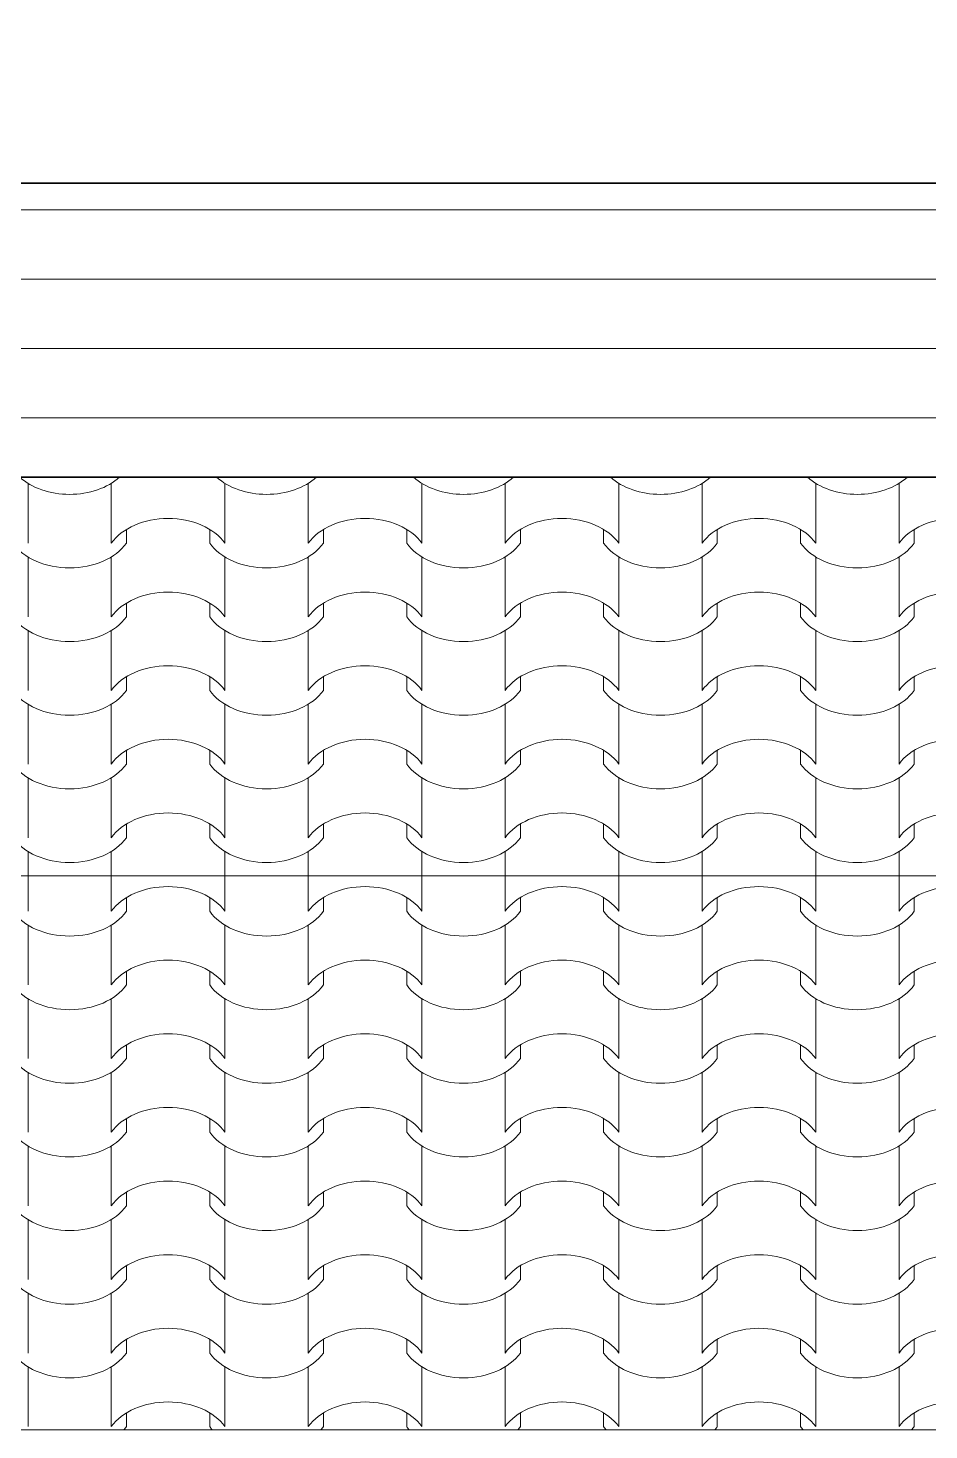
# Model space of a CAD drawing. Header units: millimetres. Extents: x -6000 to 12300, y -11438 to 14364.
# Drawn here: x 4272 to 5573, y -4561 to -2537 of the extents above; entities that cross this region are included whole.
import ezdxf

# ---------------------------------------------------------------- set-up
doc = ezdxf.new("R2010")
doc.units = ezdxf.units.MM
doc.header["$MEASUREMENT"] = 0
doc.layers.add('Shell - Roof', color=7, linetype='Continuous')
doc.layers.add('Structural - Bearing', color=7, linetype='Continuous')
for name, color, linetype, lineweight, true_color in [('Shell - Roof_Pen_No__172', 7, 'Continuous', 13, 0xbf8080), ('Shell - Roof_Pen_No__92', 7, 'Continuous', 13, 0xbf8080), ('Structural - Bearing_Pen_No__89', 7, 'Continuous', 20, 0x71cebe)]:
    doc.layers.add(name, color=color, linetype=linetype, lineweight=lineweight, true_color=true_color)
doc.layers.add('Shell - Roof_Pen_No__32', color=15, linetype='Continuous', lineweight=35)

# ---------------------------------------------------------------- blocks, each defined once
blk = doc.blocks.new('Slab_1_5', base_point=(5100, -111.4))
at = {"layer": 'Structural - Bearing_Pen_No__89', "linetype": 'Continuous', "flags": 128}
blk.add_lwpolyline([(5100, -111.4), (5100, 3238.6), (11500, 3238.6), (11500, -3761.4), (2000, -3761.4), (2000, -111.4)], close=True, dxfattribs=at)
blk = doc.blocks.new('*X3')
at = {"layer": 'Shell - Roof_Pen_No__92', "linetype": 'Continuous'}
for p, q in [((4271.8, -3194.8), (4271.8, -3237.9)), ((4392, -3194.8), (4392, -3237.9)), ((4556.3, -3194.8), (4556.3, -3237.9)), ((4676.5, -3194.8), (4676.5, -3237.9)), ((4840.8, -3194.8), (4840.8, -3237.9)), ((4961, -3194.8), (4961, -3237.9)), ((5125.2, -3194.8), (5125.2, -3237.9)), ((5245.5, -3194.8), (5245.5, -3237.9)), ((5409.7, -3194.8), (5409.7, -3237.9)), ((5530, -3194.8), (5530, -3237.9)), ((4271.8, -3237.9), (4271.8, -3281)), ((4392, -3237.9), (4392, -3281)), ((4556.3, -3237.9), (4556.3, -3281)), ((4676.5, -3237.9), (4676.5, -3281)), ((4840.8, -3237.9), (4840.8, -3281)), ((4961, -3237.9), (4961, -3281)), ((5125.2, -3237.9), (5125.2, -3281)), ((5245.5, -3237.9), (5245.5, -3281)), ((5409.7, -3237.9), (5409.7, -3281)), ((5530, -3237.9), (5530, -3281)), ((4414, -3261.2), (4414, -3281)), ((4534.3, -3261.2), (4534.3, -3281)), ((4698.5, -3261.2), (4698.5, -3281)), ((4818.8, -3261.2), (4818.8, -3281)), ((4983, -3261.2), (4983, -3281)), ((5103.2, -3261.2), (5103.2, -3281)), ((5267.5, -3261.2), (5267.5, -3281)), ((5387.7, -3261.2), (5387.7, -3281)), ((5552, -3261.2), (5552, -3281)), ((4271.8, -3301.1), (4271.8, -3344.2)), ((4392, -3301.1), (4392, -3344.2)), ((4556.3, -3301.1), (4556.3, -3344.2)), ((4676.5, -3301.1), (4676.5, -3344.2)), ((4840.8, -3301.1), (4840.8, -3344.2)), ((4961, -3301.1), (4961, -3344.2)), ((5125.2, -3301.1), (5125.2, -3344.2)), ((5245.5, -3301.1), (5245.5, -3344.2)), ((5409.7, -3301.1), (5409.7, -3344.2)), ((5530, -3301.1), (5530, -3344.2)), ((4271.8, -3344.2), (4271.8, -3387.3)), ((4392, -3344.2), (4392, -3387.3)), ((4556.3, -3344.2), (4556.3, -3387.3)), ((4676.5, -3344.2), (4676.5, -3387.3)), ((4840.8, -3344.2), (4840.8, -3387.3)), ((4961, -3344.2), (4961, -3387.3)), ((5125.2, -3344.2), (5125.2, -3387.3)), ((5245.5, -3344.2), (5245.5, -3387.3)), ((5409.7, -3344.2), (5409.7, -3387.3)), ((5530, -3344.2), (5530, -3387.3)), ((4414, -3367.5), (4414, -3387.3)), ((4534.3, -3367.5), (4534.3, -3387.3)), ((4698.5, -3367.5), (4698.5, -3387.3)), ((4818.8, -3367.5), (4818.8, -3387.3)), ((4983, -3367.5), (4983, -3387.3)), ((5103.2, -3367.5), (5103.2, -3387.3)), ((5267.5, -3367.5), (5267.5, -3387.3)), ((5387.7, -3367.5), (5387.7, -3387.3)), ((5552, -3367.5), (5552, -3387.3)), ((4271.8, -3407.4), (4271.8, -3450.5)), ((4392, -3407.4), (4392, -3450.5)), ((4556.3, -3407.4), (4556.3, -3450.5)), ((4676.5, -3407.4), (4676.5, -3450.5)), ((4840.8, -3407.4), (4840.8, -3450.5)), ((4961, -3407.4), (4961, -3450.5)), ((5125.2, -3407.4), (5125.2, -3450.5)), ((5245.5, -3407.4), (5245.5, -3450.5)), ((5409.7, -3407.4), (5409.7, -3450.5)), ((5530, -3407.4), (5530, -3450.5)), ((4271.8, -3450.5), (4271.8, -3493.6)), ((4392, -3450.5), (4392, -3493.6)), ((4556.3, -3450.5), (4556.3, -3493.6)), ((4676.5, -3450.5), (4676.5, -3493.6)), ((4840.8, -3450.5), (4840.8, -3493.6)), ((4961, -3450.5), (4961, -3493.6)), ((5125.2, -3450.5), (5125.2, -3493.6)), ((5245.5, -3450.5), (5245.5, -3493.6)), ((5409.7, -3450.5), (5409.7, -3493.6)), ((5530, -3450.5), (5530, -3493.6)), ((4414, -3473.8), (4414, -3493.6)), ((4534.3, -3473.8), (4534.3, -3493.6)), ((4698.5, -3473.8), (4698.5, -3493.6)), ((4818.8, -3473.8), (4818.8, -3493.6)), ((4983, -3473.8), (4983, -3493.6)), ((5103.2, -3473.8), (5103.2, -3493.6)), ((5267.5, -3473.8), (5267.5, -3493.6)), ((5387.7, -3473.8), (5387.7, -3493.6)), ((5552, -3473.8), (5552, -3493.6)), ((4271.8, -3513.7), (4271.8, -3556.8)), ((4392, -3513.7), (4392, -3556.8)), ((4556.3, -3513.7), (4556.3, -3556.8)), ((4676.5, -3513.7), (4676.5, -3556.8)), ((4840.8, -3513.7), (4840.8, -3556.8)), ((4961, -3513.7), (4961, -3556.8)), ((5125.2, -3513.7), (5125.2, -3556.8)), ((5245.5, -3513.7), (5245.5, -3556.8)), ((5409.7, -3513.7), (5409.7, -3556.8)), ((5530, -3513.7), (5530, -3556.8)), ((4271.8, -3556.8), (4271.8, -3599.9)), ((4392, -3556.8), (4392, -3599.9)), ((4556.3, -3556.8), (4556.3, -3599.9)), ((4676.5, -3556.8), (4676.5, -3599.9)), ((4840.8, -3556.8), (4840.8, -3599.9)), ((4961, -3556.8), (4961, -3599.9)), ((5125.2, -3556.8), (5125.2, -3599.9)), ((5245.5, -3556.8), (5245.5, -3599.9)), ((5409.7, -3556.8), (5409.7, -3599.9)), ((5530, -3556.8), (5530, -3599.9)), ((4414, -3580.1), (4414, -3599.9)), ((4534.3, -3580.1), (4534.3, -3599.9)), ((4698.5, -3580.1), (4698.5, -3599.9)), ((4818.8, -3580.1), (4818.8, -3599.9)), ((4983, -3580.1), (4983, -3599.9)), ((5103.2, -3580.1), (5103.2, -3599.9)), ((5267.5, -3580.1), (5267.5, -3599.9)), ((5387.7, -3580.1), (5387.7, -3599.9)), ((5552, -3580.1), (5552, -3599.9)), ((4271.8, -3620), (4271.8, -3663.1)), ((4392, -3620), (4392, -3663.1)), ((4556.3, -3620), (4556.3, -3663.1)), ((4676.5, -3620), (4676.5, -3663.1)), ((4840.8, -3620), (4840.8, -3663.1)), ((4961, -3620), (4961, -3663.1)), ((5125.2, -3620), (5125.2, -3663.1)), ((5245.5, -3620), (5245.5, -3663.1)), ((5409.7, -3620), (5409.7, -3663.1)), ((5530, -3620), (5530, -3663.1)), ((4271.8, -3663.1), (4271.8, -3706.2)), ((4392, -3663.1), (4392, -3706.2)), ((4556.3, -3663.1), (4556.3, -3706.2)), ((4676.5, -3663.1), (4676.5, -3706.2)), ((4840.8, -3663.1), (4840.8, -3706.2)), ((4961, -3663.1), (4961, -3706.2)), ((5125.2, -3663.1), (5125.2, -3706.2)), ((5245.5, -3663.1), (5245.5, -3706.2)), ((5409.7, -3663.1), (5409.7, -3706.2)), ((5530, -3663.1), (5530, -3706.2)), ((4414, -3686.4), (4414, -3706.2)), ((4534.3, -3686.4), (4534.3, -3706.2)), ((4698.5, -3686.4), (4698.5, -3706.2)), ((4818.8, -3686.4), (4818.8, -3706.2)), ((4983, -3686.4), (4983, -3706.2)), ((5103.2, -3686.4), (5103.2, -3706.2)), ((5267.5, -3686.4), (5267.5, -3706.2)), ((5387.7, -3686.4), (5387.7, -3706.2)), ((5552, -3686.4), (5552, -3706.2)), ((4271.8, -3726.3), (4271.8, -3769.4)), ((4392, -3726.3), (4392, -3769.4)), ((4556.3, -3726.3), (4556.3, -3769.4)), ((4676.5, -3726.3), (4676.5, -3769.4)), ((4840.8, -3726.3), (4840.8, -3769.4)), ((4961, -3726.3), (4961, -3769.4)), ((5125.2, -3726.3), (5125.2, -3769.4)), ((5245.5, -3726.3), (5245.5, -3769.4)), ((5409.7, -3726.3), (5409.7, -3769.4)), ((5530, -3726.3), (5530, -3769.4)), ((4271.8, -3769.4), (4271.8, -3812.5)), ((4392, -3769.4), (4392, -3812.5)), ((4556.3, -3769.4), (4556.3, -3812.5)), ((4676.5, -3769.4), (4676.5, -3812.5)), ((4840.8, -3769.4), (4840.8, -3812.5)), ((4961, -3769.4), (4961, -3812.5)), ((5125.2, -3769.4), (5125.2, -3812.5)), ((5245.5, -3769.4), (5245.5, -3812.5)), ((5409.7, -3769.4), (5409.7, -3812.5)), ((5530, -3769.4), (5530, -3812.5)), ((4414, -3792.7), (4414, -3812.5)), ((4534.3, -3792.7), (4534.3, -3812.5)), ((4698.5, -3792.7), (4698.5, -3812.5)), ((4818.8, -3792.7), (4818.8, -3812.5)), ((4983, -3792.7), (4983, -3812.5)), ((5103.2, -3792.7), (5103.2, -3812.5)), ((5267.5, -3792.7), (5267.5, -3812.5)), ((5387.7, -3792.7), (5387.7, -3812.5)), ((5552, -3792.7), (5552, -3812.5)), ((4271.8, -3832.6), (4271.8, -3875.7)), ((4392, -3832.6), (4392, -3875.7)), ((4556.3, -3832.6), (4556.3, -3875.7)), ((4676.5, -3832.6), (4676.5, -3875.7)), ((4840.8, -3832.6), (4840.8, -3875.7)), ((4961, -3832.6), (4961, -3875.7)), ((5125.2, -3832.6), (5125.2, -3875.7)), ((5245.5, -3832.6), (5245.5, -3875.7)), ((5409.7, -3832.6), (5409.7, -3875.7)), ((5530, -3832.6), (5530, -3875.7)), ((4271.8, -3875.7), (4271.8, -3918.8)), ((4392, -3875.7), (4392, -3918.8)), ((4556.3, -3875.7), (4556.3, -3918.8)), ((4676.5, -3875.7), (4676.5, -3918.8)), ((4840.8, -3875.7), (4840.8, -3918.8)), ((4961, -3875.7), (4961, -3918.8)), ((5125.2, -3875.7), (5125.2, -3918.8)), ((5245.5, -3875.7), (5245.5, -3918.8)), ((5409.7, -3875.7), (5409.7, -3918.8)), ((5530, -3875.7), (5530, -3918.8)), ((4414, -3899), (4414, -3918.8)), ((4534.3, -3899), (4534.3, -3918.8)), ((4698.5, -3899), (4698.5, -3918.8)), ((4818.8, -3899), (4818.8, -3918.8)), ((4983, -3899), (4983, -3918.8)), ((5103.2, -3899), (5103.2, -3918.8)), ((5267.5, -3899), (5267.5, -3918.8)), ((5387.7, -3899), (5387.7, -3918.8)), ((5552, -3899), (5552, -3918.8)), ((4271.8, -3938.9), (4271.8, -3982)), ((4392, -3938.9), (4392, -3982)), ((4556.3, -3938.9), (4556.3, -3982)), ((4676.5, -3938.9), (4676.5, -3982)), ((4840.8, -3938.9), (4840.8, -3982)), ((4961, -3938.9), (4961, -3982)), ((5125.2, -3938.9), (5125.2, -3982)), ((5245.5, -3938.9), (5245.5, -3982)), ((5409.7, -3938.9), (5409.7, -3982)), ((5530, -3938.9), (5530, -3982)), ((4271.8, -3982), (4271.8, -4025.1)), ((4392, -3982), (4392, -4025.1)), ((4556.3, -3982), (4556.3, -4025.1)), ((4676.5, -3982), (4676.5, -4025.1)), ((4840.8, -3982), (4840.8, -4025.1)), ((4961, -3982), (4961, -4025.1)), ((5125.2, -3982), (5125.2, -4025.1)), ((5245.5, -3982), (5245.5, -4025.1)), ((5409.7, -3982), (5409.7, -4025.1)), ((5530, -3982), (5530, -4025.1)), ((4414, -4005.3), (4414, -4025.1)), ((4534.3, -4005.3), (4534.3, -4025.1)), ((4698.5, -4005.3), (4698.5, -4025.1)), ((4818.8, -4005.3), (4818.8, -4025.1)), ((4983, -4005.3), (4983, -4025.1)), ((5103.2, -4005.3), (5103.2, -4025.1)), ((5267.5, -4005.3), (5267.5, -4025.1)), ((5387.7, -4005.3), (5387.7, -4025.1)), ((5552, -4005.3), (5552, -4025.1)), ((4271.8, -4045.2), (4271.8, -4088.3)), ((4392, -4045.2), (4392, -4088.3)), ((4556.3, -4045.2), (4556.3, -4088.3)), ((4676.5, -4045.2), (4676.5, -4088.3)), ((4840.8, -4045.2), (4840.8, -4088.3)), ((4961, -4045.2), (4961, -4088.3)), ((5125.2, -4045.2), (5125.2, -4088.3)), ((5245.5, -4045.2), (5245.5, -4088.3)), ((5409.7, -4045.2), (5409.7, -4088.3)), ((5530, -4045.2), (5530, -4088.3)), ((4271.8, -4088.3), (4271.8, -4131.4)), ((4392, -4088.3), (4392, -4131.4)), ((4556.3, -4088.3), (4556.3, -4131.4)), ((4676.5, -4088.3), (4676.5, -4131.4)), ((4840.8, -4088.3), (4840.8, -4131.4)), ((4961, -4088.3), (4961, -4131.4)), ((5125.2, -4088.3), (5125.2, -4131.4)), ((5245.5, -4088.3), (5245.5, -4131.4)), ((5409.7, -4088.3), (5409.7, -4131.4)), ((5530, -4088.3), (5530, -4131.4)), ((4414, -4111.6), (4414, -4131.4)), ((4534.3, -4111.6), (4534.3, -4131.4)), ((4698.5, -4111.6), (4698.5, -4131.4)), ((4818.8, -4111.6), (4818.8, -4131.4)), ((4983, -4111.6), (4983, -4131.4)), ((5103.2, -4111.6), (5103.2, -4131.4)), ((5267.5, -4111.6), (5267.5, -4131.4)), ((5387.7, -4111.6), (5387.7, -4131.4)), ((5552, -4111.6), (5552, -4131.4)), ((4271.8, -4151.5), (4271.8, -4194.6)), ((4392, -4151.5), (4392, -4194.6)), ((4556.3, -4151.5), (4556.3, -4194.6)), ((4676.5, -4151.5), (4676.5, -4194.6)), ((4840.8, -4151.5), (4840.8, -4194.6)), ((4961, -4151.5), (4961, -4194.6)), ((5125.2, -4151.5), (5125.2, -4194.6)), ((5245.5, -4151.5), (5245.5, -4194.6)), ((5409.7, -4151.5), (5409.7, -4194.6)), ((5530, -4151.5), (5530, -4194.6)), ((4271.8, -4194.6), (4271.8, -4237.7)), ((4392, -4194.6), (4392, -4237.7)), ((4556.3, -4194.6), (4556.3, -4237.7)), ((4676.5, -4194.6), (4676.5, -4237.7)), ((4840.8, -4194.6), (4840.8, -4237.7)), ((4961, -4194.6), (4961, -4237.7)), ((5125.2, -4194.6), (5125.2, -4237.7)), ((5245.5, -4194.6), (5245.5, -4237.7)), ((5409.7, -4194.6), (5409.7, -4237.7)), ((5530, -4194.6), (5530, -4237.7)), ((4414, -4217.9), (4414, -4237.7)), ((4534.3, -4217.9), (4534.3, -4237.7)), ((4698.5, -4217.9), (4698.5, -4237.7)), ((4818.8, -4217.9), (4818.8, -4237.7)), ((4983, -4217.9), (4983, -4237.7)), ((5103.2, -4217.9), (5103.2, -4237.7)), ((5267.5, -4217.9), (5267.5, -4237.7)), ((5387.7, -4217.9), (5387.7, -4237.7)), ((5552, -4217.9), (5552, -4237.7)), ((4271.8, -4257.8), (4271.8, -4300.9)), ((4392, -4257.8), (4392, -4300.9)), ((4556.3, -4257.8), (4556.3, -4300.9)), ((4676.5, -4257.8), (4676.5, -4300.9)), ((4840.8, -4257.8), (4840.8, -4300.9)), ((4961, -4257.8), (4961, -4300.9)), ((5125.2, -4257.8), (5125.2, -4300.9)), ((5245.5, -4257.8), (5245.5, -4300.9)), ((5409.7, -4257.8), (5409.7, -4300.9)), ((5530, -4257.8), (5530, -4300.9)), ((4271.8, -4300.9), (4271.8, -4344)), ((4392, -4300.9), (4392, -4344)), ((4556.3, -4300.9), (4556.3, -4344)), ((4676.5, -4300.9), (4676.5, -4344)), ((4840.8, -4300.9), (4840.8, -4344)), ((4961, -4300.9), (4961, -4344)), ((5125.2, -4300.9), (5125.2, -4344)), ((5245.5, -4300.9), (5245.5, -4344)), ((5409.7, -4300.9), (5409.7, -4344)), ((5530, -4300.9), (5530, -4344)), ((4414, -4324.2), (4414, -4344)), ((4534.3, -4324.2), (4534.3, -4344)), ((4698.5, -4324.2), (4698.5, -4344)), ((4818.8, -4324.2), (4818.8, -4344)), ((4983, -4324.2), (4983, -4344)), ((5103.2, -4324.2), (5103.2, -4344)), ((5267.5, -4324.2), (5267.5, -4344)), ((5387.7, -4324.2), (5387.7, -4344)), ((5552, -4324.2), (5552, -4344)), ((4271.8, -4364.1), (4271.8, -4407.2)), ((4392, -4364.1), (4392, -4407.2)), ((4556.3, -4364.1), (4556.3, -4407.2)), ((4676.5, -4364.1), (4676.5, -4407.2)), ((4840.8, -4364.1), (4840.8, -4407.2)), ((4961, -4364.1), (4961, -4407.2)), ((5125.2, -4364.1), (5125.2, -4407.2)), ((5245.5, -4364.1), (5245.5, -4407.2)), ((5409.7, -4364.1), (5409.7, -4407.2)), ((5530, -4364.1), (5530, -4407.2)), ((4271.8, -4407.2), (4271.8, -4450.3)), ((4392, -4407.2), (4392, -4450.3)), ((4556.3, -4407.2), (4556.3, -4450.3)), ((4676.5, -4407.2), (4676.5, -4450.3)), ((4840.8, -4407.2), (4840.8, -4450.3)), ((4961, -4407.2), (4961, -4450.3)), ((5125.2, -4407.2), (5125.2, -4450.3)), ((5245.5, -4407.2), (5245.5, -4450.3)), ((5409.7, -4407.2), (5409.7, -4450.3)), ((5530, -4407.2), (5530, -4450.3)), ((4414, -4430.5), (4414, -4450.3)), ((4534.3, -4430.5), (4534.3, -4450.3)), ((4698.5, -4430.5), (4698.5, -4450.3)), ((4818.8, -4430.5), (4818.8, -4450.3)), ((4983, -4430.5), (4983, -4450.3)), ((5103.2, -4430.5), (5103.2, -4450.3)), ((5267.5, -4430.5), (5267.5, -4450.3)), ((5387.7, -4430.5), (5387.7, -4450.3)), ((5552, -4430.5), (5552, -4450.3)), ((4271.8, -4470.4), (4271.8, -4513.5)), ((4392, -4470.4), (4392, -4513.5)), ((4556.3, -4470.4), (4556.3, -4513.5)), ((4676.5, -4470.4), (4676.5, -4513.5)), ((4840.8, -4470.4), (4840.8, -4513.5)), ((4961, -4470.4), (4961, -4513.5)), ((5125.2, -4470.4), (5125.2, -4513.5)), ((5245.5, -4470.4), (5245.5, -4513.5)), ((5409.7, -4470.4), (5409.7, -4513.5)), ((5530, -4470.4), (5530, -4513.5)), ((4271.8, -4513.5), (4271.8, -4556.6)), ((4392, -4513.5), (4392, -4556.6)), ((4556.3, -4513.5), (4556.3, -4556.6)), ((4676.5, -4513.5), (4676.5, -4556.6)), ((4840.8, -4513.5), (4840.8, -4556.6)), ((4961, -4513.5), (4961, -4556.6)), ((5125.2, -4513.5), (5125.2, -4556.6)), ((5245.5, -4513.5), (5245.5, -4556.6)), ((5409.7, -4513.5), (5409.7, -4556.6)), ((5530, -4513.5), (5530, -4556.6)), ((4414, -4536.8), (4414, -4556.6)), ((4534.3, -4536.8), (4534.3, -4556.6)), ((4698.5, -4536.8), (4698.5, -4556.6)), ((4818.8, -4536.8), (4818.8, -4556.6)), ((4983, -4536.8), (4983, -4556.6)), ((5103.2, -4536.8), (5103.2, -4556.6)), ((5267.5, -4536.8), (5267.5, -4556.6)), ((5387.7, -4536.8), (5387.7, -4556.6)), ((5552, -4536.8), (5552, -4556.6))]:
    blk.add_line(p, q, dxfattribs=at)
for centre, major_axis, start_param, end_param in [((4331.9, -3145.5), (91.9, 0), 3.807649, 5.617129), ((4616.4, -3145.5), (91.9, 0), 3.807649, 5.617129), ((4900.9, -3145.5), (91.9, 0), 3.807649, 5.617129), ((5185.4, -3145.5), (91.9, 0), 3.807649, 5.617129), ((5469.8, -3145.5), (91.9, 0), 3.807649, 5.617129), ((4474.4, -3310.7), (92.5, 0), 1.573772, 2.670554), ((4473.9, -3310.7), (92.5, 0), 0.471039, 1.56782), ((4758.9, -3310.7), (92.5, 0), 1.573772, 2.670554), ((4758.4, -3310.7), (92.5, 0), 0.471039, 1.56782), ((5043.4, -3310.7), (92.5, 0), 1.573772, 2.670554), ((5042.8, -3310.7), (92.5, 0), 0.471039, 1.56782), ((5327.9, -3310.7), (92.5, 0), 1.573772, 2.670554), ((5327.3, -3310.7), (92.5, 0), 0.471039, 1.56782), ((5612.4, -3310.7), (92.5, 0), 1.573772, 2.670554), ((4331.9, -3251.8), (91.9, 0), 3.607672, 5.817106), ((4616.4, -3251.8), (91.9, 0), 3.607672, 5.817106), ((4900.9, -3251.8), (91.9, 0), 3.607672, 5.817106), ((5185.4, -3251.8), (91.9, 0), 3.607672, 5.817106), ((5469.8, -3251.8), (91.9, 0), 3.607672, 5.817106), ((4474.4, -3417), (92.5, 0), 1.573772, 2.670554), ((4473.9, -3417), (92.5, 0), 0.471039, 1.56782), ((4758.9, -3417), (92.5, 0), 1.573772, 2.670554), ((4758.4, -3417), (92.5, 0), 0.471039, 1.56782), ((5043.4, -3417), (92.5, 0), 1.573772, 2.670554), ((5042.8, -3417), (92.5, 0), 0.471039, 1.56782), ((5327.9, -3417), (92.5, 0), 1.573772, 2.670554), ((5327.3, -3417), (92.5, 0), 0.471039, 1.56782), ((5612.4, -3417), (92.5, 0), 1.573772, 2.670554), ((4331.9, -3358.1), (91.9, 0), 3.607672, 5.817106), ((4616.4, -3358.1), (91.9, 0), 3.607672, 5.817106), ((4900.9, -3358.1), (91.9, 0), 3.607672, 5.817106), ((5185.4, -3358.1), (91.9, 0), 3.607672, 5.817106), ((5469.8, -3358.1), (91.9, 0), 3.607672, 5.817106), ((4474.4, -3523.3), (92.5, 0), 1.573772, 2.670554), ((4473.9, -3523.3), (92.5, 0), 0.471039, 1.56782), ((4758.9, -3523.3), (92.5, 0), 1.573772, 2.670554), ((4758.4, -3523.3), (92.5, 0), 0.471039, 1.56782), ((5043.4, -3523.3), (92.5, 0), 1.573772, 2.670554), ((5042.8, -3523.3), (92.5, 0), 0.471039, 1.56782), ((5327.9, -3523.3), (92.5, 0), 1.573772, 2.670554), ((5327.3, -3523.3), (92.5, 0), 0.471039, 1.56782), ((5612.4, -3523.3), (92.5, 0), 1.573772, 2.670554), ((4331.9, -3464.4), (91.9, 0), 3.607672, 5.817106), ((4616.4, -3464.4), (91.9, 0), 3.607672, 5.817106), ((4900.9, -3464.4), (91.9, 0), 3.607672, 5.817106), ((5185.4, -3464.4), (91.9, 0), 3.607672, 5.817106), ((5469.8, -3464.4), (91.9, 0), 3.607672, 5.817106), ((4474.4, -3629.6), (92.5, 0), 1.573772, 2.670554), ((4473.9, -3629.6), (92.5, 0), 0.471039, 1.56782), ((4758.9, -3629.6), (92.5, 0), 1.573772, 2.670554), ((4758.4, -3629.6), (92.5, 0), 0.471039, 1.56782), ((5043.4, -3629.6), (92.5, 0), 1.573772, 2.670554), ((5042.8, -3629.6), (92.5, 0), 0.471039, 1.56782), ((5327.9, -3629.6), (92.5, 0), 1.573772, 2.670554), ((5327.3, -3629.6), (92.5, 0), 0.471039, 1.56782), ((5612.4, -3629.6), (92.5, 0), 1.573772, 2.670554), ((4331.9, -3570.7), (91.9, 0), 3.607672, 5.817106), ((4616.4, -3570.7), (91.9, 0), 3.607672, 5.817106), ((4900.9, -3570.7), (91.9, 0), 3.607672, 5.817106), ((5185.4, -3570.7), (91.9, 0), 3.607672, 5.817106), ((5469.8, -3570.7), (91.9, 0), 3.607672, 5.817106), ((4474.4, -3735.9), (92.5, 0), 1.573772, 2.670554), ((4473.9, -3735.9), (92.5, 0), 0.471039, 1.56782), ((4758.9, -3735.9), (92.5, 0), 1.573772, 2.670554), ((4758.4, -3735.9), (92.5, 0), 0.471039, 1.56782), ((5043.4, -3735.9), (92.5, 0), 1.573772, 2.670554), ((5042.8, -3735.9), (92.5, 0), 0.471039, 1.56782), ((5327.9, -3735.9), (92.5, 0), 1.573772, 2.670554), ((5327.3, -3735.9), (92.5, 0), 0.471039, 1.56782), ((5612.4, -3735.9), (92.5, 0), 1.573772, 2.670554), ((4331.9, -3677), (91.9, 0), 3.607672, 5.817106), ((4616.4, -3677), (91.9, 0), 3.607672, 5.817106), ((4900.9, -3677), (91.9, 0), 3.607672, 5.817106), ((5185.4, -3677), (91.9, 0), 3.607672, 5.817106), ((5469.8, -3677), (91.9, 0), 3.607672, 5.817106), ((4474.4, -3842.2), (92.5, 0), 1.573772, 2.670554), ((4473.9, -3842.2), (92.5, 0), 0.471039, 1.56782), ((4758.9, -3842.2), (92.5, 0), 1.573772, 2.670554), ((4758.4, -3842.2), (92.5, 0), 0.471039, 1.56782), ((5043.4, -3842.2), (92.5, 0), 1.573772, 2.670554), ((5042.8, -3842.2), (92.5, 0), 0.471039, 1.56782), ((5327.9, -3842.2), (92.5, 0), 1.573772, 2.670554), ((5327.3, -3842.2), (92.5, 0), 0.471039, 1.56782), ((5612.4, -3842.2), (92.5, 0), 1.573772, 2.670554), ((4331.9, -3783.3), (91.9, 0), 3.607672, 5.817106), ((4616.4, -3783.3), (91.9, 0), 3.607672, 5.817106), ((4900.9, -3783.3), (91.9, 0), 3.607672, 5.817106), ((5185.4, -3783.3), (91.9, 0), 3.607672, 5.817106), ((5469.8, -3783.3), (91.9, 0), 3.607672, 5.817106), ((4474.4, -3948.5), (92.5, 0), 1.573772, 2.670554), ((4473.9, -3948.5), (92.5, 0), 0.471039, 1.56782), ((4758.9, -3948.5), (92.5, 0), 1.573772, 2.670554), ((4758.4, -3948.5), (92.5, 0), 0.471039, 1.56782), ((5043.4, -3948.5), (92.5, 0), 1.573772, 2.670554), ((5042.8, -3948.5), (92.5, 0), 0.471039, 1.56782), ((5327.9, -3948.5), (92.5, 0), 1.573772, 2.670554), ((5327.3, -3948.5), (92.5, 0), 0.471039, 1.56782), ((5612.4, -3948.5), (92.5, 0), 1.573772, 2.670554), ((4331.9, -3889.6), (91.9, 0), 3.607672, 5.817106), ((4616.4, -3889.6), (91.9, 0), 3.607672, 5.817106), ((4900.9, -3889.6), (91.9, 0), 3.607672, 5.817106), ((5185.4, -3889.6), (91.9, 0), 3.607672, 5.817106), ((5469.8, -3889.6), (91.9, 0), 3.607672, 5.817106), ((4474.4, -4054.8), (92.5, 0), 1.573772, 2.670554), ((4473.9, -4054.8), (92.5, 0), 0.471039, 1.56782), ((4758.9, -4054.8), (92.5, 0), 1.573772, 2.670554), ((4758.4, -4054.8), (92.5, 0), 0.471039, 1.56782), ((5043.4, -4054.8), (92.5, 0), 1.573772, 2.670554), ((5042.8, -4054.8), (92.5, 0), 0.471039, 1.56782), ((5327.9, -4054.8), (92.5, 0), 1.573772, 2.670554), ((5327.3, -4054.8), (92.5, 0), 0.471039, 1.56782), ((5612.4, -4054.8), (92.5, 0), 1.573772, 2.670554), ((4331.9, -3995.9), (91.9, 0), 3.607672, 5.817106), ((4616.4, -3995.9), (91.9, 0), 3.607672, 5.817106), ((4900.9, -3995.9), (91.9, 0), 3.607672, 5.817106), ((5185.4, -3995.9), (91.9, 0), 3.607672, 5.817106), ((5469.8, -3995.9), (91.9, 0), 3.607672, 5.817106), ((4474.4, -4161.1), (92.5, 0), 1.573772, 2.670554), ((4473.9, -4161.1), (92.5, 0), 0.471039, 1.56782), ((4758.9, -4161.1), (92.5, 0), 1.573772, 2.670554), ((4758.4, -4161.1), (92.5, 0), 0.471039, 1.56782), ((5043.4, -4161.1), (92.5, 0), 1.573772, 2.670554), ((5042.8, -4161.1), (92.5, 0), 0.471039, 1.56782), ((5327.9, -4161.1), (92.5, 0), 1.573772, 2.670554), ((5327.3, -4161.1), (92.5, 0), 0.471039, 1.56782), ((5612.4, -4161.1), (92.5, 0), 1.573772, 2.670554), ((4331.9, -4102.2), (91.9, 0), 3.607672, 5.817106), ((4616.4, -4102.2), (91.9, 0), 3.607672, 5.817106), ((4900.9, -4102.2), (91.9, 0), 3.607672, 5.817106), ((5185.4, -4102.2), (91.9, 0), 3.607672, 5.817106), ((5469.8, -4102.2), (91.9, 0), 3.607672, 5.817106), ((4474.4, -4267.4), (92.5, 0), 1.573772, 2.670554), ((4473.9, -4267.4), (92.5, 0), 0.471039, 1.56782), ((4758.9, -4267.4), (92.5, 0), 1.573772, 2.670554), ((4758.4, -4267.4), (92.5, 0), 0.471039, 1.56782), ((5043.4, -4267.4), (92.5, 0), 1.573772, 2.670554), ((5042.8, -4267.4), (92.5, 0), 0.471039, 1.56782), ((5327.9, -4267.4), (92.5, 0), 1.573772, 2.670554), ((5327.3, -4267.4), (92.5, 0), 0.471039, 1.56782), ((5612.4, -4267.4), (92.5, 0), 1.573772, 2.670554), ((4331.9, -4208.5), (91.9, 0), 3.607672, 5.817106), ((4616.4, -4208.5), (91.9, 0), 3.607672, 5.817106), ((4900.9, -4208.5), (91.9, 0), 3.607672, 5.817106), ((5185.4, -4208.5), (91.9, 0), 3.607672, 5.817106), ((5469.8, -4208.5), (91.9, 0), 3.607672, 5.817106), ((4474.4, -4373.7), (92.5, 0), 1.573772, 2.670554), ((4473.9, -4373.7), (92.5, 0), 0.471039, 1.56782), ((4758.9, -4373.7), (92.5, 0), 1.573772, 2.670554), ((4758.4, -4373.7), (92.5, 0), 0.471039, 1.56782), ((5043.4, -4373.7), (92.5, 0), 1.573772, 2.670554), ((5042.8, -4373.7), (92.5, 0), 0.471039, 1.56782), ((5327.9, -4373.7), (92.5, 0), 1.573772, 2.670554), ((5327.3, -4373.7), (92.5, 0), 0.471039, 1.56782), ((5612.4, -4373.7), (92.5, 0), 1.573772, 2.670554), ((4331.9, -4314.8), (91.9, 0), 3.607672, 5.817106), ((4616.4, -4314.8), (91.9, 0), 3.607672, 5.817106), ((4900.9, -4314.8), (91.9, 0), 3.607672, 5.817106), ((5185.4, -4314.8), (91.9, 0), 3.607672, 5.817106), ((5469.8, -4314.8), (91.9, 0), 3.607672, 5.817106), ((4474.4, -4480), (92.5, 0), 1.573772, 2.670554), ((4473.9, -4480), (92.5, 0), 0.471039, 1.56782), ((4758.9, -4480), (92.5, 0), 1.573772, 2.670554), ((4758.4, -4480), (92.5, 0), 0.471039, 1.56782), ((5043.4, -4480), (92.5, 0), 1.573772, 2.670554), ((5042.8, -4480), (92.5, 0), 0.471039, 1.56782), ((5327.9, -4480), (92.5, 0), 1.573772, 2.670554), ((5327.3, -4480), (92.5, 0), 0.471039, 1.56782), ((5612.4, -4480), (92.5, 0), 1.573772, 2.670554), ((4331.9, -4421.1), (91.9, 0), 3.607672, 5.817106), ((4616.4, -4421.1), (91.9, 0), 3.607672, 5.817106), ((4900.9, -4421.1), (91.9, 0), 3.607672, 5.817106), ((5185.4, -4421.1), (91.9, 0), 3.607672, 5.817106), ((5469.8, -4421.1), (91.9, 0), 3.607672, 5.817106), ((4474.4, -4586.3), (92.5, 0), 1.573772, 2.670554), ((4473.9, -4586.3), (92.5, 0), 0.471039, 1.56782), ((4758.9, -4586.3), (92.5, 0), 1.573772, 2.670554), ((4758.4, -4586.3), (92.5, 0), 0.471039, 1.56782), ((5043.4, -4586.3), (92.5, 0), 1.573772, 2.670554), ((5042.8, -4586.3), (92.5, 0), 0.471039, 1.56782), ((5327.9, -4586.3), (92.5, 0), 1.573772, 2.670554), ((5327.3, -4586.3), (92.5, 0), 0.471039, 1.56782), ((5612.4, -4586.3), (92.5, 0), 1.573772, 2.670554), ((4331.9, -4527.4), (91.9, 0), 5.733607, 5.817106), ((4616.4, -4527.4), (91.9, 0), 3.607672, 3.691171), ((4616.4, -4527.4), (91.9, 0), 5.733607, 5.817106), ((4900.9, -4527.4), (91.9, 0), 3.607672, 3.691171), ((4900.9, -4527.4), (91.9, 0), 5.733607, 5.817106), ((5185.4, -4527.4), (91.9, 0), 3.607672, 3.691171), ((5185.4, -4527.4), (91.9, 0), 5.733607, 5.817106), ((5469.8, -4527.4), (91.9, 0), 3.607672, 3.691171), ((5469.8, -4527.4), (91.9, 0), 5.733607, 5.817106)]:
    blk.add_ellipse(centre, major_axis=major_axis, ratio=0.707107, start_param=start_param, end_param=end_param, dxfattribs=at)
blk = doc.blocks.new('Roof_1_5', base_point=(1200, -4561.4))
at = {"layer": 'Shell - Roof_Pen_No__172', "linetype": 'Continuous'}
h = blk.add_hatch(dxfattribs=at)
h.set_pattern_fill('Roof_Tile_0005', color=256, style=0, pattern_type=2)
h.set_pattern_definition([(0, (0, 0), (0, 100), [])])
h.paths.add_polyline_path([(2575.7, -3185.6), (10924.3, -3185.6), (10924.3, 2662.9), (2575.7, 2662.9)])
h.paths.add_polyline_path([(3000, -2761.4), (3000, 2238.6), (10500, 2238.6), (10500, -2761.4)], flags=0)
at = {"layer": 'Shell - Roof_Pen_No__32', "linetype": 'Continuous'}
for p, q in [((10500, -2761.4), (3000, -2761.4)), ((10924.3, -3185.6), (2575.7, -3185.6))]:
    blk.add_line(p, q, dxfattribs=at)
at = {"layer": 'Shell - Roof_Pen_No__92', "linetype": 'Continuous', "flags": 128}
blk.add_lwpolyline([(12300, -4561.4), (1200, -4561.4)], dxfattribs=at)
at = {"layer": 'Shell - Roof', "color": 23, "linetype": 'Continuous', "lineweight": 13, "true_color": 0xbf8080}
blk.add_blockref('*X3', (0, 0), dxfattribs=at)

msp = doc.modelspace()

# ---------------------------------------------------------------- block references
at = {"layer": 'Shell - Roof', "color": 23, "linetype": 'Continuous', "lineweight": 13, "true_color": 0xbf8080}
msp.add_blockref('Roof_1_5', (1200, -4561.4), dxfattribs=at)
at = {"layer": 'Structural - Bearing', "color": 123, "linetype": 'Continuous', "lineweight": 20, "true_color": 0x71cebe}
msp.add_blockref('Slab_1_5', (5100, -111.4), dxfattribs=at)

doc.saveas('drawing.dxf')
